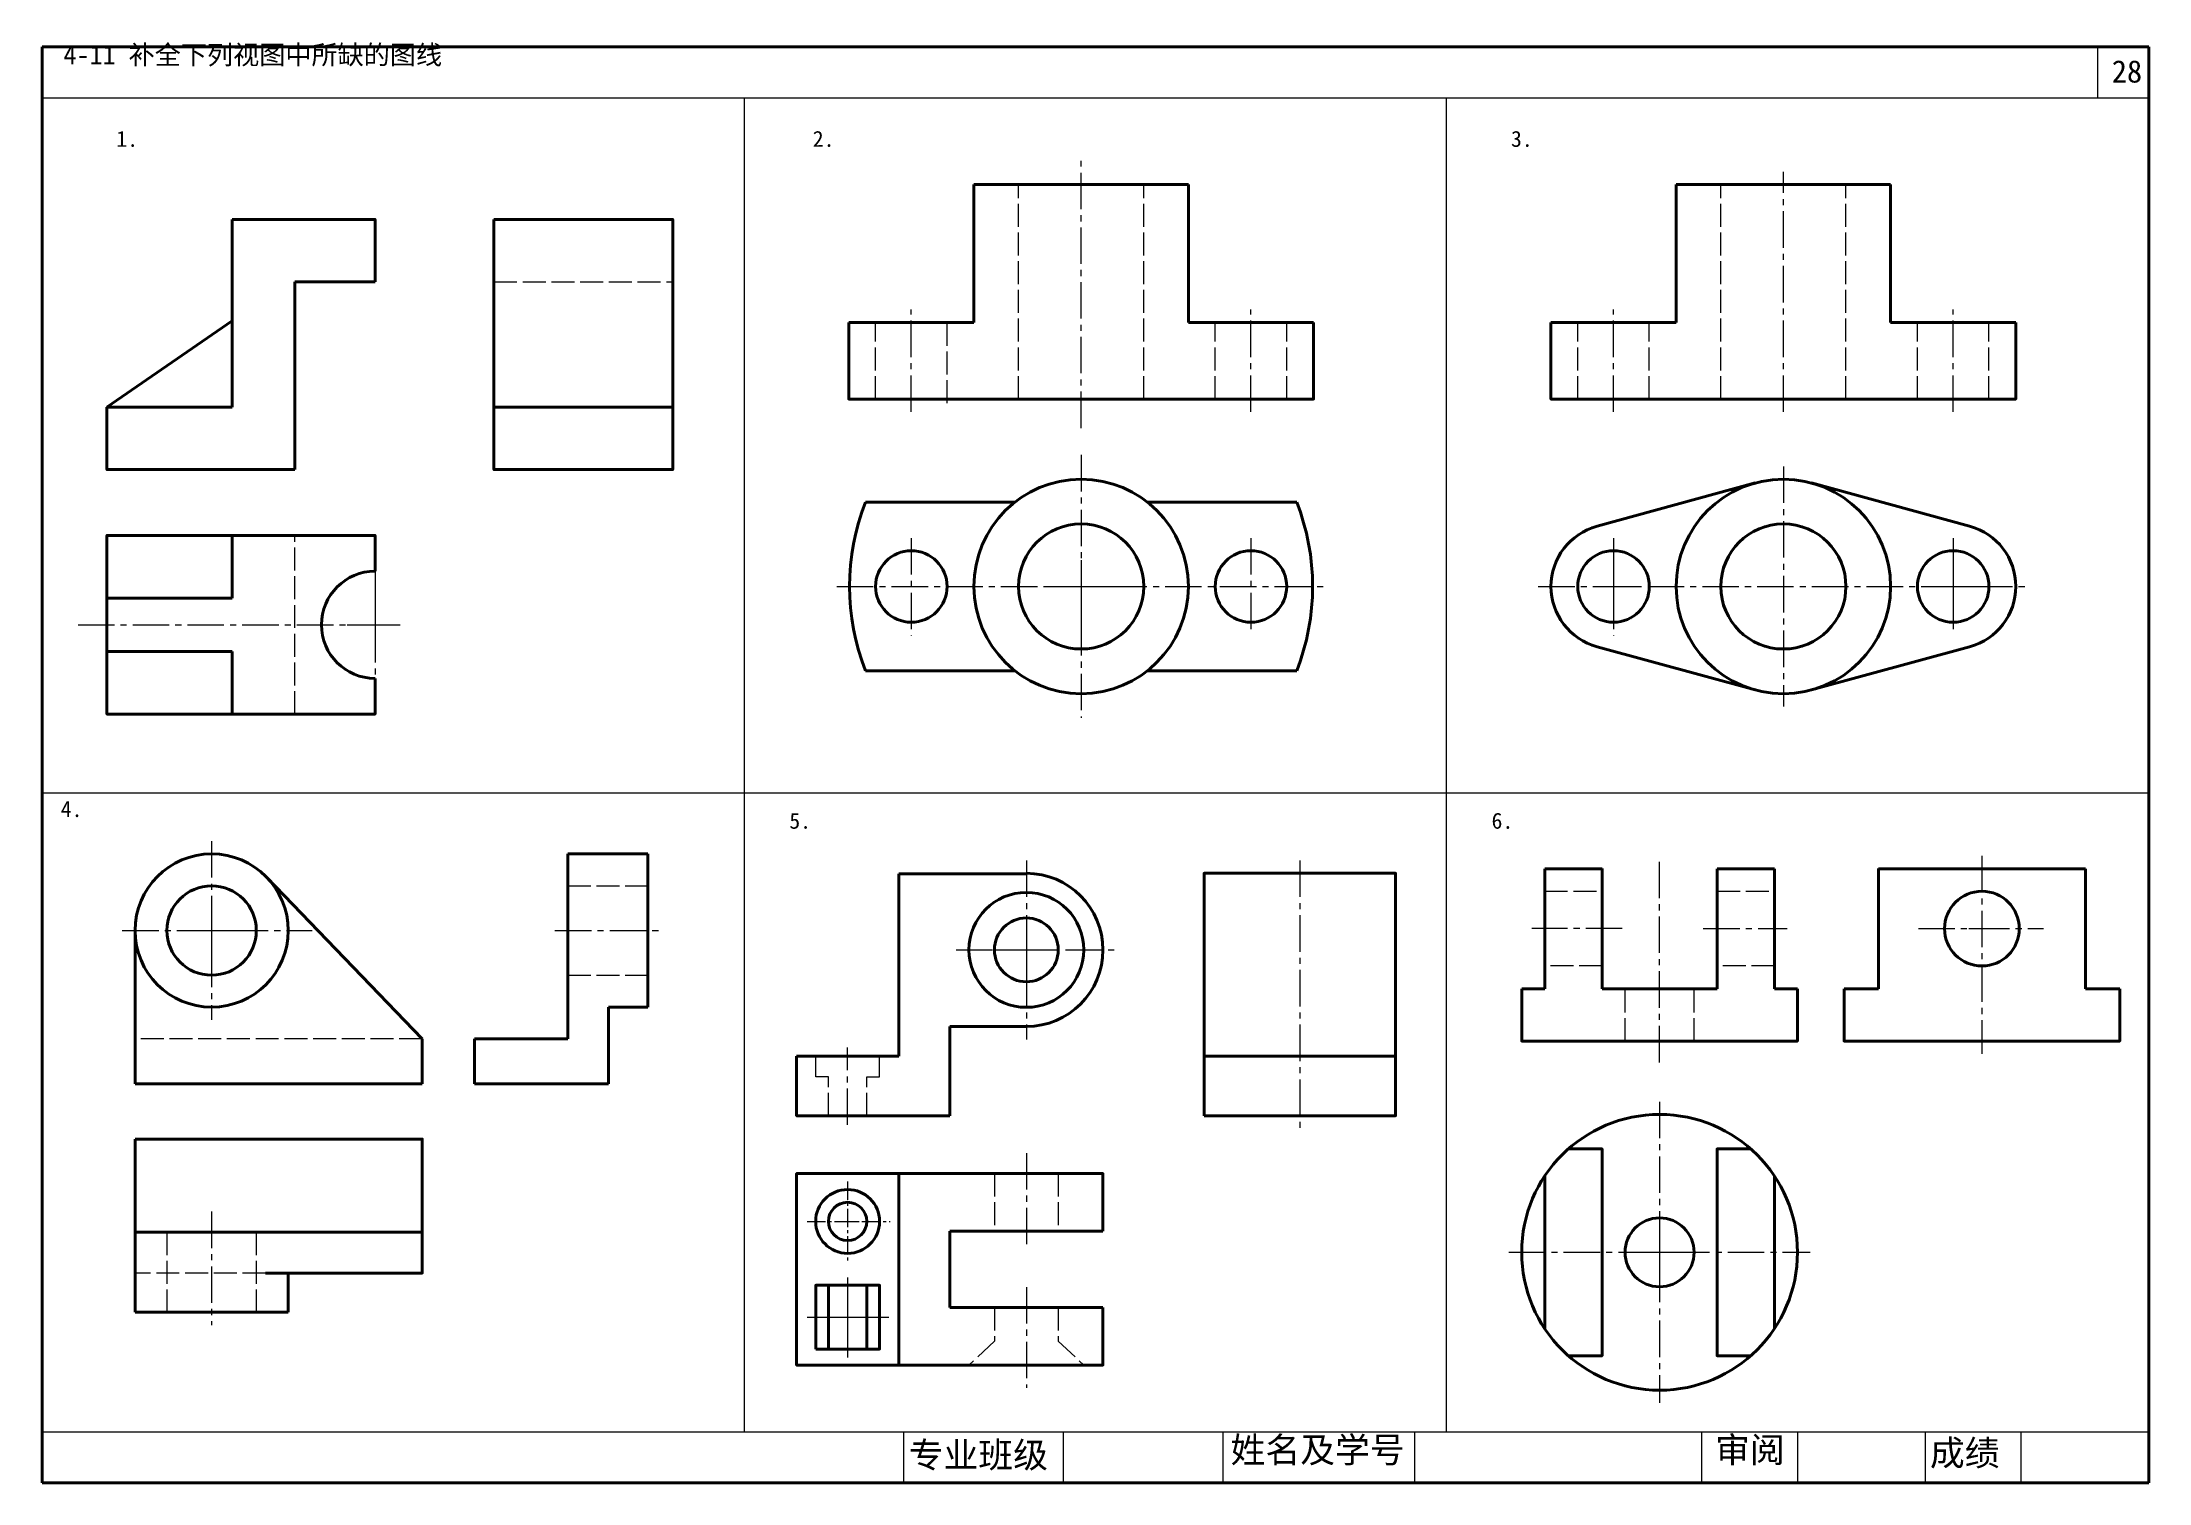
# Model space of a CAD drawing. Header units: millimetres. Extents: x -212 to 118, y 153 to 379.
import ezdxf

# ---------------------------------------------------------------- set-up
doc = ezdxf.new("R2010")
doc.units = ezdxf.units.MM
doc.header["$LTSCALE"] = 0.3
doc.linetypes.add('ACAD_ISO02W100', pattern=[15, 12, -3])
doc.linetypes.add('CENTER2', pattern=[28.575, 19.05, -3.175, 3.175, -3.175])
doc.layers.get('0').update_dxf_attribs({"lineweight": 15})
for name, color, linetype, lineweight in [('图层2', 7, 'ACAD_ISO02W100', 15), ('图层3', 7, 'CENTER2', 15), ('粗实线', 7, 'Continuous', 40), ('粗线', 7, 'Continuous', 40)]:
    doc.layers.add(name, color=color, linetype=linetype, lineweight=lineweight)

msp = doc.modelspace()

# ---------------------------------------------------------------- linework, layer by layer
for p, q in [((110.21, 369.83), (110.21, 377.83)), ((-211.79, 369.83), (118.21, 369.83)), ((-101.79, 160.83), (-101.79, 369.83)), ((8.21, 160.83), (8.21, 369.83)), ((-49.04, 297.41), (-49.04, 287.97)), ((34.36, 298.88), (34.36, 287.68)), ((87.56, 296.9), (87.56, 290.12)), ((-54.16, 293.28), (-43.93, 293.28)), ((32.04, 293.28), (37.79, 293.28)), ((84.97, 293.28), (93.16, 293.28)), ((-164.01, 287.27), (-155.7, 287.27)), ((-159.63, 290.27), (-159.63, 283.35)), ((-211.79, 260.94), (118.21, 260.94)), ((-185.24, 243.5), (-185.24, 234.07)), ((92.06, 241.71), (92.06, 237.62)), ((-190.36, 239.37), (-180.12, 239.37)), ((-57.62, 240.46), (-57.62, 231.03)), ((90.01, 239.67), (94.1, 239.67)), ((-62.73, 236.34), (-52.5, 236.34)), ((-86.75, 193.79), (-83.81, 193.79)), ((39.52, 188.95), (43.62, 188.95)), ((41.57, 191), (41.57, 186.9)), ((-85.62, 182.92), (-85.62, 173.49)), ((-90.73, 178.79), (-80.5, 178.79)), ((-211.79, 160.83), (118.21, 160.83)), ((-76.79, 152.83), (-76.79, 160.83)), ((-51.79, 152.83), (-51.79, 160.83)), ((-26.79, 152.83), (-26.79, 160.83)), ((3.21, 152.83), (3.21, 160.83)), ((48.21, 152.83), (48.21, 160.83)), ((63.21, 152.83), (63.21, 160.83)), ((83.21, 152.83), (83.21, 160.83)), ((98.21, 152.83), (98.21, 160.83))]:
    msp.add_line(p, q)
at = {"layer": '图层2'}
for p, q in [((-58.84, 322.64), (-58.84, 356.24)), ((-39.24, 322.64), (-39.24, 356.24)), ((51.16, 322.64), (51.16, 356.24)), ((70.76, 322.64), (70.76, 356.24)), ((-141.01, 340.99), (-113.01, 340.99)), ((-81.24, 322.64), (-81.24, 334.65)), ((-70.04, 322), (-70.04, 334.65)), ((-28.04, 322.64), (-28.04, 334.65)), ((-16.84, 322.64), (-16.84, 334.65)), ((28.76, 322.64), (28.76, 334.65)), ((39.96, 322.64), (39.96, 334.65)), ((81.96, 322.64), (81.96, 334.65)), ((93.16, 322.64), (93.16, 334.65)), ((-172.23, 273.27), (-172.23, 301.27)), ((-129.46, 246.37), (-116.92, 246.37)), ((23.57, 245.52), (32.57, 245.52)), ((50.57, 245.52), (59.57, 245.52)), ((-129.46, 232.37), (-116.92, 232.37)), ((32.57, 233.82), (23.57, 233.82)), ((59.57, 233.82), (50.57, 233.82)), ((36.17, 222.05), (36.17, 230.25)), ((46.97, 222.05), (46.97, 230.25)), ((-152.24, 222.38), (-197.24, 222.38)), ((-90.62, 216.43), (-90.62, 219.67)), ((-80.62, 216.43), (-80.62, 219.67)), ((-88.62, 216.43), (-90.62, 216.43)), ((-88.62, 210.34), (-88.62, 216.43)), ((-82.62, 216.43), (-80.62, 216.43)), ((-82.62, 210.34), (-82.62, 216.43)), ((-62.62, 201.29), (-62.62, 192.29)), ((-52.62, 201.29), (-52.62, 192.29)), ((-192.24, 192.11), (-192.24, 179.56)), ((-178.24, 192.11), (-178.24, 179.56)), ((-176.8, 185.69), (-197.24, 185.69)), ((-62.62, 180.29), (-62.62, 175.04)), ((-52.62, 180.29), (-52.62, 175.04)), ((-62.62, 175.04), (-66.62, 171.29)), ((-52.62, 175.04), (-48.62, 171.29))]:
    msp.add_line(p, q, dxfattribs=at)
at = {"layer": '图层3'}
for p, q in [((-49.04, 318.1), (-49.04, 359.96)), ((60.96, 320.64), (60.96, 358.24)), ((-75.64, 320.64), (-75.64, 336.65)), ((-22.44, 320.64), (-22.44, 336.65)), ((34.36, 320.64), (34.36, 336.65)), ((87.56, 320.64), (87.56, 336.65)), ((-49.04, 313.88), (-49.04, 272.67)), ((60.96, 312.08), (60.96, 274.48)), ((-75.64, 300.85), (-75.64, 285.53)), ((-22.44, 300.85), (-22.44, 285.68)), ((34.36, 300.85), (34.36, 285.53)), ((87.56, 300.85), (87.56, 285.68)), ((-159.63, 295.67), (-159.63, 278.87)), ((-87.31, 293.28), (-10.78, 293.28)), ((22.56, 293.28), (99.36, 293.28)), ((-206.17, 287.27), (-155.72, 287.27)), ((-185.24, 253.37), (-185.24, 225.37)), ((92.06, 251.05), (92.06, 220.05)), ((-57.62, 250.34), (-57.62, 222.27)), ((-14.79, 250.34), (-14.79, 208.34)), ((41.57, 218.71), (41.57, 250.57)), ((-199.24, 239.37), (-169.47, 239.37)), ((-131.46, 239.37), (-114.92, 239.37)), ((35.73, 239.67), (21.57, 239.67)), ((48.42, 239.67), (61.57, 239.67)), ((82.1, 239.67), (101.69, 239.67)), ((-68.62, 236.34), (-43.62, 236.34)), ((-85.62, 208.9), (-85.62, 221.05)), ((41.57, 212.55), (41.57, 165.35)), ((-57.62, 204.5), (-57.62, 189.33)), ((-185.24, 195.32), (-185.24, 177.56)), ((17.97, 188.95), (65.17, 188.95)), ((-85.62, 185), (-85.62, 172.45)), ((-57.62, 183.5), (-57.62, 167.74)), ((-91.96, 178.79), (-79.14, 178.79))]:
    msp.add_line(p, q, dxfattribs=at)
at = {"layer": '图层3', "ltscale": 0.5}
for p, q in [((-85.62, 200.04), (-85.62, 187.57)), ((-91.96, 193.79), (-78.96, 193.79))]:
    msp.add_line(p, q, dxfattribs=at)
at = {"layer": '粗实线'}
for q in [(-211.79, 377.83), (118.21, 152.83)]:
    msp.add_line((118.21, 377.83), q, dxfattribs=at)
at = {"layer": '粗线'}
for p, q in [((-211.79, 377.83), (-211.79, 152.83)), ((118.21, 152.83), (118.21, 369.83)), ((-65.84, 356.24), (-65.84, 334.65)), ((-32.24, 356.24), (-32.24, 334.65)), ((44.16, 356.24), (44.16, 334.65)), ((77.76, 356.24), (77.76, 334.65)), ((-182.03, 321.39), (-182.03, 350.79)), ((-172.23, 340.99), (-172.23, 311.59)), ((-159.63, 340.99), (-172.23, 340.99)), ((-201.63, 321.39), (-182.03, 334.91)), ((-65.84, 334.65), (-85.44, 334.65)), ((-32.24, 334.65), (-12.64, 334.65)), ((44.16, 334.65), (24.56, 334.65)), ((77.76, 334.65), (97.36, 334.65)), ((-201.63, 321.39), (-182.03, 321.39)), ((-141.01, 321.39), (-113.01, 321.39)), ((56.54, 309.49), (31.78, 302.73)), ((65.38, 309.49), (90.14, 302.73)), ((-59.41, 306.5), (-82.81, 306.5)), ((-38.67, 306.5), (-15.27, 306.5)), ((-182.03, 291.47), (-182.03, 301.27)), ((-201.63, 291.47), (-182.03, 291.47)), ((56.54, 277.07), (31.78, 283.83)), ((90.14, 283.83), (65.38, 277.07)), ((-201.63, 283.07), (-182.03, 283.07)), ((-182.03, 283.07), (-182.03, 273.27)), ((-59.41, 280.06), (-82.81, 280.06)), ((-38.67, 280.06), (-15.27, 280.06)), ((-129.46, 251.37), (-116.92, 251.37)), ((-129.46, 222.38), (-129.46, 251.37)), ((-116.92, 251.37), (-116.92, 227.37)), ((-152.24, 222.38), (-176.59, 247.69)), ((-77.62, 248.27), (-77.62, 219.67)), ((-77.62, 248.27), (-57.62, 248.27)), ((23.57, 249.05), (23.57, 230.25)), ((32.57, 249.08), (32.57, 230.25)), ((50.57, 249.05), (59.57, 249.05)), ((50.57, 230.25), (50.57, 249.05)), ((59.57, 249.05), (59.57, 230.25)), ((75.86, 249.08), (75.86, 230.25)), ((108.26, 249.05), (108.26, 230.25)), ((-197.24, 239.37), (-197.24, 215.37)), ((23.57, 230.25), (19.97, 230.25)), ((32.57, 230.25), (50.57, 230.25)), ((59.57, 230.25), (63.17, 230.25)), ((75.86, 230.25), (70.46, 230.25)), ((108.26, 230.25), (113.66, 230.25)), ((-123.05, 227.37), (-123.05, 215.37)), ((-116.92, 227.37), (-123.05, 227.37)), ((-152.24, 215.37), (-152.24, 222.38)), ((-144.05, 222.38), (-129.46, 222.38)), ((-144.05, 215.37), (-144.05, 222.38)), ((-69.62, 224.34), (-69.62, 210.34)), ((-57.62, 224.34), (-69.62, 224.34)), ((-77.62, 219.67), (-93.62, 219.67)), ((-29.79, 219.67), (0.21, 219.67)), ((-197.24, 215.37), (-152.24, 215.37)), ((-123.05, 215.37), (-144.05, 215.37)), ((-123.05, 215.37), (-144.05, 215.37)), ((-197.24, 206.7), (-176.8, 206.7)), ((-197.24, 185.69), (-197.24, 206.7)), ((-77.62, 171.29), (-77.62, 201.29)), ((-152.24, 192.11), (-197.24, 192.11)), ((-69.62, 180.29), (-69.62, 192.29)), ((-69.62, 192.29), (-45.62, 192.29)), ((-197.24, 179.56), (-197.24, 185.69)), ((-173.24, 185.69), (-173.24, 179.56)), ((-173.24, 179.56), (-197.24, 179.56)), ((-69.62, 180.29), (-45.62, 180.29)), ((-211.79, 152.83), (118.21, 152.83))]:
    msp.add_line(p, q, dxfattribs=at)
for points in [[(-32.24, 356.24), (-65.84, 356.24)], [(77.76, 356.24), (44.16, 356.24)], [(-159.63, 340.99), (-159.63, 350.79), (-182.03, 350.79)], [(-85.44, 334.65), (-85.44, 322.64), (-12.64, 322.64), (-12.64, 334.65)], [(24.56, 334.65), (24.56, 322.64), (97.36, 322.64), (97.36, 334.65)], [(-201.63, 321.39), (-201.63, 311.59), (-172.23, 311.59)], [(-159.63, 278.87), (-159.63, 273.27), (-201.63, 273.27), (-201.63, 301.27), (-159.63, 301.27), (-159.63, 295.67)], [(32.57, 249.05), (23.57, 249.05)], [(108.26, 249.05), (75.86, 249.05)], [(19.97, 230.25), (19.97, 222.05), (63.17, 222.05), (63.17, 230.25)], [(70.46, 230.25), (70.46, 222.05), (113.66, 222.05), (113.66, 230.25)], [(-93.62, 219.67), (-93.62, 210.34), (-69.62, 210.34)], [(-176.8, 206.7), (-152.24, 206.7), (-152.24, 185.69), (-176.8, 185.69)], [(27.28, 172.75), (32.57, 172.75), (32.57, 205.15), (27.28, 205.15)], [(55.86, 205.15), (50.57, 205.15), (50.57, 172.75), (55.86, 172.75)], [(-45.62, 180.29), (-45.62, 171.29), (-93.62, 171.29), (-93.62, 201.29), (-45.62, 201.29), (-45.62, 192.29)], [(23.57, 200.89), (23.57, 177.01)], [(59.57, 177.01), (59.57, 200.89)]]:
    msp.add_lwpolyline(points, dxfattribs=at)
for points in [[(-141.01, 350.79), (-113.01, 350.79), (-113.01, 311.59), (-141.01, 311.59)], [(-29.79, 210.34), (0.21, 210.34), (0.21, 248.34), (-29.79, 248.34)], [(-90.62, 173.79), (-90.62, 183.79), (-80.62, 183.79), (-80.62, 173.79)], [(-88.62, 173.79), (-88.62, 183.79), (-82.62, 183.79), (-82.62, 173.79)]]:
    msp.add_lwpolyline(points, close=True, dxfattribs=at)
for centre, radius in [((-49.04, 293.28), 16.8), ((60.96, 293.28), 16.8), ((-49.04, 293.28), 9.8), ((60.96, 293.28), 9.8), ((-75.64, 293.28), 5.6), ((-22.44, 293.28), 5.6), ((34.36, 293.28), 5.6), ((87.56, 293.28), 5.6), ((-185.24, 239.37), 12), ((-185.24, 239.37), 7), ((-57.62, 236.34), 9), ((92.06, 239.67), 5.85), ((-57.62, 236.34), 5), ((41.57, 188.95), 21.6), ((-85.62, 193.79), 5), ((-85.62, 193.79), 3), ((41.57, 188.95), 5.4)]:
    msp.add_circle(centre, radius, dxfattribs=at)
for centre, radius, start, end in [((-49.04, 293.28), 36.26, 158.6219, 201.3781), ((-49.04, 293.28), 36.26, 338.6219, 21.3781), ((34.36, 293.28), 9.8, 105.2575, 254.7425), ((87.56, 293.28), 9.8, 285.2575, 74.7425), ((-159.63, 287.27), 8.4, 90, 270), ((-57.62, 236.34), 12, 270, 90)]:
    msp.add_arc(centre, radius, start, end, dxfattribs=at)

# ---------------------------------------------------------------- texts
at = {"lineweight": 0, "insert": (-208.45, 378.08), "char_height": 3, "attachment_point": 1}
msp.add_mtext('{\\fSimHei|b0|i0|c134|p2;4-11 补全下列视图中所缺的图线\\fFangSong_GB2312|b0|i0|c0|p49;\\H1.667x; }', dxfattribs=at)
at = {"attachment_point": 1}
for s, insert, char_height, width in [('{\\fSimSun|b0|i0|c134|p2;28}', (112.4, 375.73), 3.5, 6.4564), ('{\\f仿宋_GB2312|b0|i0|c134|p49;1.}', (-200.16, 364.66), 2.5, 8.3908), ('{\\f仿宋_GB2312|b0|i0|c134|p49;2.}', (-91.08, 364.66), 2.5, 8.3908), ('{\\f仿宋_GB2312|b0|i0|c134|p49;3.}', (18.29, 364.66), 2.5, 8.3908), ('{\\f仿宋_GB2312|b0|i0|c134|p49;4.}', (-208.88, 259.66), 2.5, 8.3908), ('{\\f仿宋_GB2312|b0|i0|c134|p49;5.}', (-94.75, 257.82), 2.5, 8.3908), ('{\\f仿宋_GB2312|b0|i0|c134|p49;6.}', (15.25, 257.82), 2.5, 8.3908), ('{\\f仿宋_GB2312|b0|i0|c134|p49;专业班级}', (-76.05, 159.2), 4, 23.3701), ('{\\f仿宋_GB2312|b0|i0|c134|p49;姓名及学号}', (-25.63, 160), 4, 29.8443), ('{\\f仿宋_GB2312|b0|i0|c134|p49;审阅}', (50.27, 160.01), 4, 13.7378), ('{\\f仿宋_GB2312|b0|i0|c134|p49;成绩}', (83.91, 159.53), 4, 13.2641)]:
    msp.add_mtext(s, dxfattribs=dict(at, insert=insert, char_height=char_height, width=width))

doc.saveas('drawing.dxf')
